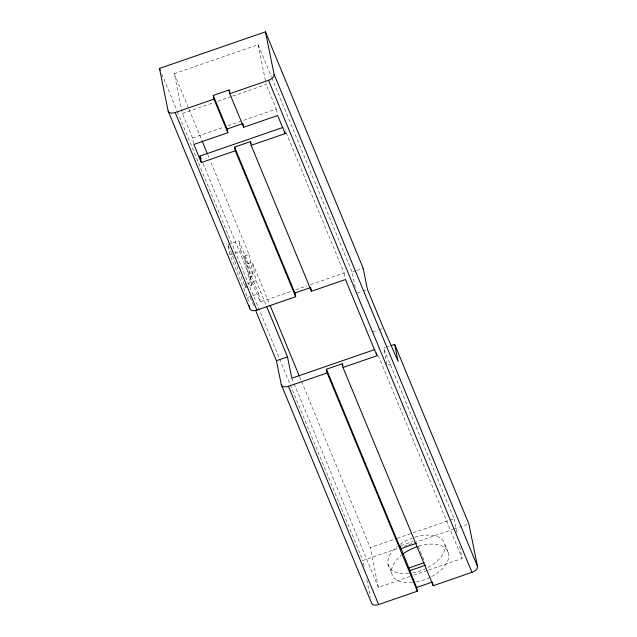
<?xml version="1.0" encoding="UTF-8"?>
<svg xmlns="http://www.w3.org/2000/svg" width="637" height="637" viewBox="0 0 637 637"><rect width="100%" height="100%" fill="white"/><g stroke="black" fill="none" stroke-linecap="round" stroke-linejoin="round"><path stroke-width="0.48" stroke-dasharray="3.19 2.39" d="M193.656 143.532L192.525 137.982L182.381 113.442L174.291 73.653L258.12 44.709L271.378 76.79M182.381 113.442L213.124 102.828M217.774 101.219L231.749 96.402M232.68 96.076L266.21 84.498L265.82 82.563M192.525 137.982L224.192 127.042M227.919 125.76L276.354 109.038L266.21 84.498M227.879 244.688L238.947 240.866L253.359 275.733L248.613 277.374L251.822 285.121L245.492 287.311L227.879 244.688L229.949 254.872L247.562 297.487L248.693 303.037M229.949 254.872L241.017 251.05L238.947 240.866M248.613 277.374L244.29 256.09L249.035 254.458L210.329 160.843M251.822 285.121L247.49 263.837L252.236 262.205L269.69 304.414M247.642 283.592L256.002 280.71L252.236 262.205M247.562 297.487L258.638 293.665L241.017 251.05M203.036 163.398L260.334 301.994L291.069 291.38M295.727 289.771L306.899 285.909M310.625 284.628L344.155 273.05L284.97 129.868M355.231 287.486L352.078 272.007L355.772 270.733M356.696 270.414L363.154 268.185M357.333 292.972L361.943 291.38M362.867 291.061L366.562 289.787M372.43 332.028L377.964 330.117M378.888 329.799L382.574 328.525M386.858 364.3L383.578 348.2L385.425 347.563M386.348 347.245L389.111 346.289M387.973 364.929L391.659 363.655M409.989 576.469L378.322 587.402L370.224 547.613L396.302 538.607M397.233 538.289L412.139 533.137M413.071 532.819L454.054 518.669L383.578 348.2M400.976 545.63L413.071 541.458M364.069 566.277L362.891 560.472L398.523 548.17M404.153 546.227L407.903 544.93M408.843 544.611L452.915 529.395M453.855 529.068L466.985 524.538M413.716 575.179L427.682 570.354M428.613 570.035L462.144 558.458L459.58 545.845M271.76 77.706L352.078 272.007M378.314 355.669L462.144 558.458M444.937 544.595L448.679 553.633M418.135 545.981L420.022 550.559M420.396 551.475L422.291 556.045M422.665 556.961L424.935 562.447M387.997 564.255L391.731 573.292M174.291 73.653L188.703 108.529M189.085 109.445L201.603 139.734M207.678 154.417L209.955 159.927M299.661 376.913L301.174 380.584M301.556 381.507L370.224 547.613M256.002 280.71L265.868 304.574M244.29 256.09L247.49 263.837M291.826 378.187L293.729 382.773M294.103 383.689L378.322 587.402M161.758 73.956L176.967 110.742M177.349 111.658L279.245 358.137M279.627 359.061L362.891 560.472M246.065 287.287L244.927 284.532L245.492 287.311M250.245 297.383L254.036 306.564M454.054 518.669L457.215 534.196M344.155 273.05L345.286 278.6M276.354 109.038L277.485 114.588M258.12 44.709L265.621 81.592M366.824 579.821L370.368 597.235M258.638 293.665L260.334 301.994M249.035 254.458L253.359 275.733M418.676 546.204A30.242 16.785 -22.5 0 1 448.201 552.048A30.242 16.785 -22.5 0 1 430.843 577.003M429.975 577.448A30.242 16.785 -22.5 0 1 416.112 582.091M412.442 582.608A30.242 16.785 -22.5 0 1 392.201 574.877A30.242 16.785 -22.5 0 1 401.573 555.066M414.942 537.158A30.242 16.785 -22.5 0 1 444.363 542.756A30.242 16.785 -22.5 0 1 427.968 567.511M426.241 568.411A30.242 16.785 -22.5 0 1 412.37 573.053M408.707 573.571A30.242 16.785 -22.5 0 1 388.57 566.086A30.242 16.785 -22.5 0 1 397.138 546.602M400.052 544.372A30.242 16.785 -22.5 0 1 412.155 538.098"/><path stroke-width="0.96" d="M251.145 143.468L250.389 141.637L234.575 147.091L294.899 293.028L295.656 296.731L256.902 310.108A6.72 3.726 -22.5 0 1 249.823 308.587L168.136 110.997L159.481 68.438L265.454 31.85L363.154 268.185L367.485 289.469L383.498 328.206L398.117 361.426L394.653 344.378L390.959 345.652M234.575 147.091L235.324 150.794L201.316 162.539L193.847 144.456L227.847 132.719L213.968 99.141L213.22 95.439L229.033 89.976L229.782 91.792M168.136 110.997A6.72 3.726 -22.5 0 0 175.215 112.518L213.968 99.141M394.653 344.378L468.864 523.885L477.519 566.452A6.72 3.726 -22.5 0 1 471.945 572.337L433.2 585.714L342.969 367.461L376.977 355.725L345.477 279.524L311.469 291.268L251.145 145.332L285.145 133.595L277.676 115.512L243.668 127.257L229.79 93.679L268.535 80.302A6.72 3.726 -22.5 0 0 274.109 74.418L265.454 31.85M227.847 132.719L227.098 129.016L241.98 123.873M201.316 162.539L200.002 156.057L282.9 127.44M294.899 293.028L310.721 287.566M416.423 543.273L400.609 548.728L400.044 545.957L416.622 587.473L417.378 591.176L378.625 604.553A6.72 3.726 -22.5 0 1 371.546 603.04L281.323 384.788L276.426 360.725L287.502 356.903L266.624 306.413M374.723 349.57L291.826 378.187L287.502 356.903M417.378 591.176L327.155 372.924L326.399 369.221L342.22 363.759L342.977 365.59M281.323 384.788A6.72 3.726 -22.5 0 0 288.402 386.301L327.155 372.924M409.121 567.909L424.011 562.774M409.687 570.68L425.5 565.226M416.622 587.473L432.443 582.011M274.109 74.418L477.519 566.452M268.535 80.302L471.945 572.337M213.22 95.439L227.098 129.016M326.399 369.221L400.609 548.728M235.324 150.794L295.656 296.731M201.985 140.65L207.296 153.501M270.064 305.338L299.279 375.997M200.002 156.057L201.141 158.812M159.481 68.438L160.237 70.277M175.215 112.518L256.902 310.108M288.402 386.301L378.625 604.553M255.556 310.235L276.426 360.725M432.634 582.943L433.2 585.714M376.411 352.946L376.977 355.725M342.22 363.759L342.969 367.461M284.771 131.748L285.145 133.595M310.904 288.489L311.469 291.268M250.389 141.637L251.145 145.332M242.912 123.554L243.668 127.257M229.033 89.976L229.79 93.679M249.258 305.816L249.823 308.587M403.038 553.951A30.242 16.785 -22.5 0 1 416.813 546.809"/></g></svg>
